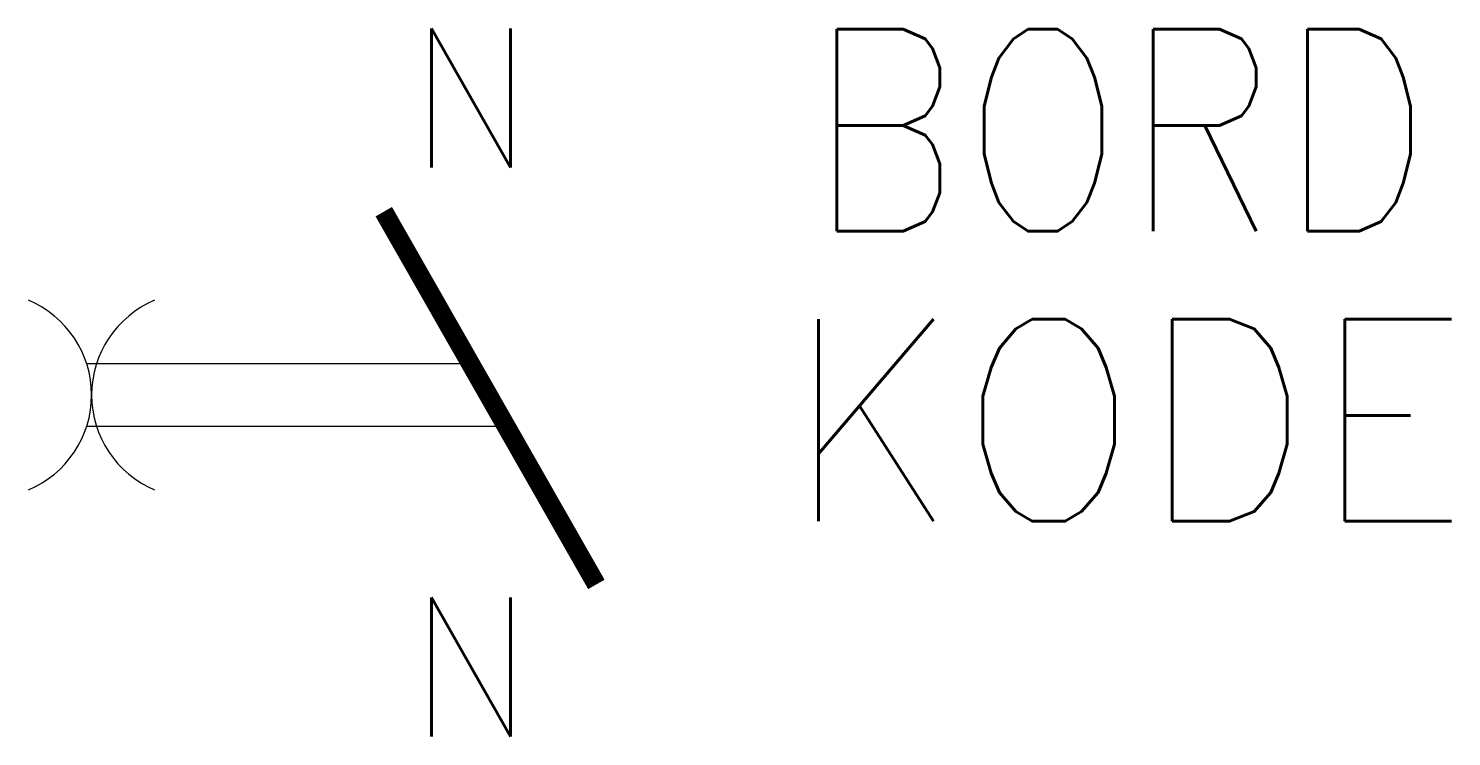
# Model space of a CAD drawing. Extents: x 26 to 48.6, y 114.6 to 125.8.
import ezdxf
from ezdxf.enums import TextEntityAlignment as Align

# ---------------------------------------------------------------- set-up
doc = ezdxf.new("R2010")
doc.units = 0
doc.header["$LTSCALE"] = 6
for name, color, linetype in [('1', 7, 'CONTINUOUS'), ('10', 1, 'CONTINUOUS'), ('11', 3, 'CONTINUOUS'), ('12', 2, 'CONTINUOUS')]:
    doc.layers.add(name, color=color, linetype=linetype)
doc.styles.get("Standard").update_dxf_attribs({"font": 'simplex', "width": 0.85})

msp = doc.modelspace()

# ---------------------------------------------------------------- linework, layer by layer
at = {"layer": '1', "color": 0}
for p, q in [((26.921, 120.5), (32.979, 120.5)), ((33.557, 119.5), (26.921, 119.5))]:
    msp.add_line(p, q, dxfattribs=at)
at = {"layer": '1', "color": 0, "const_width": 0.3}
msp.add_lwpolyline([(35, 117), (31.631, 122.904)], dxfattribs=at)
at = {"layer": '1', "color": 0}
for centre, start, end in [((25.375, 120), 292.6199, 67.3801), ((28.625, 120), 112.6199, 247.3801)]:
    msp.add_arc(centre, 1.625, start, end, dxfattribs=at)

# ---------------------------------------------------------------- texts
at = {"layer": '10', "color": 0, "width": 0.95}
for p in [(34, 123.606), (34, 114.59)]:
    msp.add_attdef('N', text='', height=2.2, dxfattribs=at).set_placement(p, align=Align.RIGHT)
at = {"layer": '11', "color": 0, "width": 0.85}
msp.add_attdef('BORD', (38.346, 122.595), '', height=3.2, dxfattribs=at)
at = {"layer": '12', "color": 0, "width": 0.95}
msp.add_attdef('KODE', (38, 118), '-K', height=3.2, dxfattribs=at)

doc.saveas('drawing.dxf')
